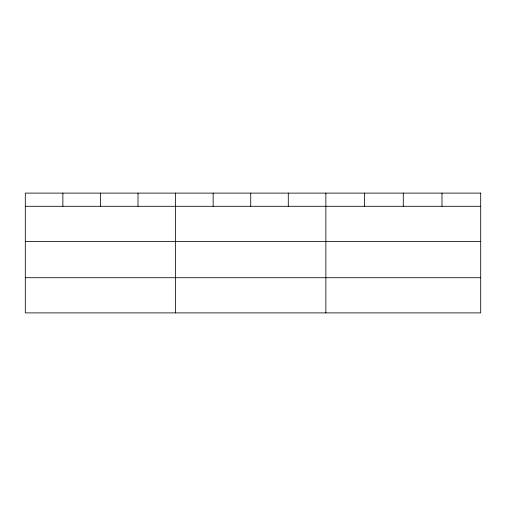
<?xml version="1.0" encoding="UTF-8"?>
<svg xmlns="http://www.w3.org/2000/svg" width="506" height="506" viewBox="0 0 506 506"><rect width="100%" height="100%" fill="white"/><g stroke="black" fill="none" stroke-linecap="round" stroke-linejoin="round"><path stroke-width="0.76" d="M25.3 206.296L480.7 206.296M25.3 241.47L480.7 241.47M25.3 277.718L480.7 277.718M441.991 193.109L441.991 206.296M403.282 193.109L403.282 206.296M364.573 193.109L364.573 206.296M325.864 193.109L325.864 312.891M288.293 193.109L288.293 206.296M250.723 193.109L250.723 206.296M213.152 193.109L213.152 206.296M175.582 193.109L175.582 312.891M138.011 193.109L138.011 206.296M100.441 193.109L100.441 206.296M62.87 193.109L62.87 206.296M480.7 193.109L25.3 193.109L25.3 312.891L480.7 312.891L480.7 193.109"/></g></svg>
